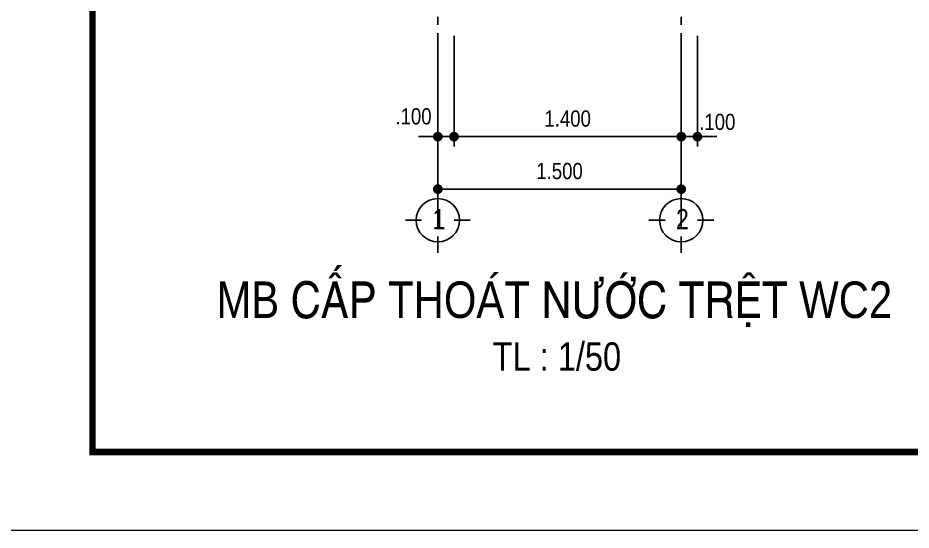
# Model space of a CAD drawing. Header units: millimetres. Extents: x -341 to 79, y 65 to 137.
# Drawn here: x -214.34 to -203.33, y 107.61 to 113.92 of the extents above; entities that cross this region are included whole.
import ezdxf

# ---------------------------------------------------------------- set-up
doc = ezdxf.new("R2010")
doc.units = ezdxf.units.MM
doc.header["$LTSCALE"] = 0.3
doc.header["$MEASUREMENT"] = 0
doc.linetypes.add('CENTER', pattern=[2, 1.25, -0.25, 0.25, -0.25])
doc.layers.get('0').update_dxf_attribs({"linetype": 'CONTINUOUS', "lineweight": 13})
doc.layers.get('DEFPOINTS').update_dxf_attribs({"linetype": 'CONTINUOUS', "lineweight": 13})
for name, color, linetype in [('CHU', 3, 'CONTINUOUS'), ('HATCH', 8, 'CONTINUOUS'), ('LAYER 1', 1, 'CONTINUOUS'), ('LAYER1', 1, 'CONTINUOUS'), ('LAYER7', 7, 'CONTINUOUS')]:
    doc.layers.add(name, color=color, linetype=linetype)
doc.styles.add('HELVE-KT', font='VHELVCN.TTF')
doc.dimstyles.new('1-50', dxfattribs={"dimtxt": 0.2, "dimasz": 0.12, "dimexe": 0.12, "dimexo": 0.2, "dimgap": 0.12, "dimtad": 1, "dimdec": 3, "dimlfac": 0.5, "dimzin": 4, "dimdsep": 46, "dimtxsty": 'HELVE-KT', "dimblk1": 'DOT', "dimblk2": 'DOT', "dimsah": 1, "dimcen": -0.18, "dimadec": 3, "dimazin": 0, "dimtfac": 1, "dimtdec": 3, "dimtmove": 2, "dimatfit": 3, "dimldrblk": 'DOT', "dimfxl": 0, "dimtolj": 1, "dimtzin": 4, "dimarcsym": 0})

# ---------------------------------------------------------------- blocks, each defined once
blk = doc.blocks.new('_DOT')
at = {"color": 0, "linetype": 'ByBlock'}
blk.add_line((-0.5, 0), (-1, 0), dxfattribs=at)
at = {"color": 0, "linetype": 'ByBlock', "const_width": 0.5}
blk.add_lwpolyline([(-0.25, 0, 1), (0.25, 0, 1)], format="xyb", close=True, dxfattribs=at)
blk = doc.blocks.new('*D49')
at = {"layer": 'DEFPOINTS', "color": 0, "lineweight": -2, "ltscale": 5}
for p in [(-209.1595397607274, 112.4603594958691), (-206.1595397607274, 112.4603594958691), (-206.1595397607274, 111.8132465237661)]:
    blk.add_point(p, dxfattribs=at)
at = {"layer": 'LAYER 1', "color": 0, "lineweight": -2, "ltscale": 5}
for p, q in [((-209.1595397607274, 112.2603594958691), (-209.1595397607274, 111.693246523766)), ((-206.1595397607274, 112.2603594958691), (-206.1595397607274, 111.693246523766)), ((-209.0395397607274, 111.8132465237661), (-206.2795397607274, 111.8132465237661))]:
    blk.add_line(p, q, dxfattribs=at)
at = {"layer": 'LAYER 1', "color": 0, "lineweight": -2, "ltscale": 5, "xscale": 0.12, "yscale": 0.12, "zscale": 0.12, "rotation": 180}
blk.add_blockref('_DOT', (-209.1595397607274, 111.8132465237661), dxfattribs=at)
at = {"layer": 'LAYER 1', "color": 0, "lineweight": -2, "ltscale": 5, "xscale": 0.12, "yscale": 0.12, "zscale": 0.12}
blk.add_blockref('_DOT', (-206.1595397607274, 111.8132465237661), dxfattribs=at)
at = {"layer": 'LAYER 1', "color": 0, "ltscale": 5, "insert": (-207.6595397607274, 112.0353798570994), "char_height": 0.2, "attachment_point": 5, "style": 'HELVE-KT'}
blk.add_mtext('\\A1;1.500', dxfattribs=at)
blk = doc.blocks.new('*D52')
at = {"layer": 'DEFPOINTS', "color": 0, "lineweight": -2, "ltscale": 5}
for p in [(-209.1595397607274, 113.9015722852575), (-208.959539760774, 113.9015722852575), (-208.959539760774, 112.4603594958691)]:
    blk.add_point(p, dxfattribs=at)
at = {"layer": 'LAYER 1', "color": 0, "lineweight": -2, "ltscale": 5}
for p, q in [((-209.1595397607274, 113.7015722852575), (-209.1595397607274, 112.3403594958691)), ((-208.959539760774, 113.7015722852575), (-208.959539760774, 112.3403594958691)), ((-209.2795397607274, 112.4603594958691), (-209.3995397607274, 112.4603594958691)), ((-209.1595397607274, 112.4603594958691), (-208.959539760774, 112.4603594958691)), ((-208.839539760774, 112.4603594958691), (-208.719539760774, 112.4603594958691))]:
    blk.add_line(p, q, dxfattribs=at)
at = {"layer": 'LAYER 1', "color": 0, "lineweight": -2, "ltscale": 5, "xscale": 0.12, "yscale": 0.12, "zscale": 0.12}
blk.add_blockref('_DOT', (-209.1595397607274, 112.4603594958691), dxfattribs=at)
at = {"layer": 'LAYER 1', "color": 0, "lineweight": -2, "ltscale": 5, "xscale": 0.12, "yscale": 0.12, "zscale": 0.12, "rotation": 180}
blk.add_blockref('_DOT', (-208.959539760774, 112.4603594958691), dxfattribs=at)
at = {"layer": 'LAYER 1', "color": 0, "ltscale": 5, "insert": (-209.459352219605, 112.7097595800089), "char_height": 0.2, "attachment_point": 5, "style": 'HELVE-KT'}
blk.add_mtext('\\A1;.100', dxfattribs=at)
blk = doc.blocks.new('*D53')
at = {"layer": 'DEFPOINTS', "color": 0, "lineweight": -2, "ltscale": 5}
for p in [(-208.959539760774, 113.9015722852575), (-206.1595397607274, 113.9015722852575), (-206.1595397607274, 112.4603594958691)]:
    blk.add_point(p, dxfattribs=at)
at = {"layer": 'LAYER 1', "color": 0, "lineweight": -2, "ltscale": 5}
for p, q in [((-208.959539760774, 113.7015722852575), (-208.959539760774, 112.3403594958691)), ((-206.1595397607274, 113.7015722852575), (-206.1595397607274, 112.3403594958691)), ((-208.839539760774, 112.4603594958691), (-206.2795397607274, 112.4603594958691))]:
    blk.add_line(p, q, dxfattribs=at)
at = {"layer": 'LAYER 1', "color": 0, "lineweight": -2, "ltscale": 5, "xscale": 0.12, "yscale": 0.12, "zscale": 0.12, "rotation": 180}
blk.add_blockref('_DOT', (-208.959539760774, 112.4603594958691), dxfattribs=at)
at = {"layer": 'LAYER 1', "color": 0, "lineweight": -2, "ltscale": 5, "xscale": 0.12, "yscale": 0.12, "zscale": 0.12}
blk.add_blockref('_DOT', (-206.1595397607274, 112.4603594958691), dxfattribs=at)
at = {"layer": 'LAYER 1', "color": 0, "ltscale": 5, "insert": (-207.5595397607507, 112.6824928292024), "char_height": 0.2, "attachment_point": 5, "style": 'HELVE-KT'}
blk.add_mtext('\\A1;1.400', dxfattribs=at)
blk = doc.blocks.new('*D54')
at = {"layer": 'DEFPOINTS', "color": 0, "lineweight": -2, "ltscale": 5}
for p in [(-206.1595397607274, 113.9015722852575), (-205.959539760774, 113.9015722852575), (-205.959539760774, 112.4603594958691)]:
    blk.add_point(p, dxfattribs=at)
at = {"layer": 'LAYER 1', "color": 0, "lineweight": -2, "ltscale": 5}
for p, q in [((-206.1595397607274, 113.7015722852575), (-206.1595397607274, 112.3403594958691)), ((-205.959539760774, 113.7015722852575), (-205.959539760774, 112.3403594958691)), ((-206.2795397607274, 112.4603594958691), (-206.3995397607274, 112.4603594958691)), ((-206.1595397607274, 112.4603594958691), (-205.959539760774, 112.4603594958691)), ((-205.839539760774, 112.4603594958691), (-205.719539760774, 112.4603594958691))]:
    blk.add_line(p, q, dxfattribs=at)
at = {"layer": 'LAYER 1', "color": 0, "lineweight": -2, "ltscale": 5, "xscale": 0.12, "yscale": 0.12, "zscale": 0.12}
blk.add_blockref('_DOT', (-206.1595397607274, 112.4603594958691), dxfattribs=at)
at = {"layer": 'LAYER 1', "color": 0, "lineweight": -2, "ltscale": 5, "xscale": 0.12, "yscale": 0.12, "zscale": 0.12, "rotation": 180}
blk.add_blockref('_DOT', (-205.959539760774, 112.4603594958691), dxfattribs=at)
at = {"layer": 'LAYER 1', "color": 0, "ltscale": 5, "insert": (-205.7152951940337, 112.6415648061458), "char_height": 0.2, "attachment_point": 5, "style": 'HELVE-KT'}
blk.add_mtext('\\A1;.100', dxfattribs=at)

msp = doc.modelspace()

# ---------------------------------------------------------------- linework, layer by layer
at = {"layer": 'CHU'}
for points in [[(-209.1595397607274, 111.8132465235332), (-209.1595397607274, 111.6132465235798)], [(-206.1595397607274, 111.8132465236496), (-206.1595397607274, 111.6132465236962)], [(-209.359539760739, 111.4299131902309), (-209.5595397607216, 111.4299131902309)], [(-208.9595397607303, 111.4299131902309), (-208.7595397607332, 111.4299131902309)], [(-206.359539760739, 111.4299131903473), (-206.5595397607216, 111.4299131903473)], [(-205.9595397607303, 111.4299131903473), (-205.7595397607332, 111.4299131903473)], [(-209.1595397607274, 111.2299131902775), (-209.1595397607274, 111.0299131902077)], [(-206.1595397607274, 111.2299131903939), (-206.1595397607274, 111.0299131903241)]]:
    msp.add_lwpolyline(points, dxfattribs=at)
for centre in [(-209.1595397607274, 111.4299131902309), (-206.1595397607274, 111.4299131903473)]:
    msp.add_circle(centre, 0.2666666666666667, dxfattribs=at)
at = {"layer": 'DEFPOINTS', "linetype": 'Continuous', "ltscale": 0.08}
msp.add_lwpolyline([(-215.2157092974019, 107.6100541906637), (-173.2157092974019, 107.6100541906637), (-173.2157092974019, 137.3100541906753), (-215.2157092974019, 137.3100541906753)], close=True, dxfattribs=at)
at = {"layer": 'HATCH', "linetype": 'CENTER'}
for points in [[(-209.1595397607274, 111.3374850612974), (-209.1595397607274, 124.8967936196506)], [(-206.1595397607274, 111.3374850612974), (-206.1595397607274, 124.8967936196506)]]:
    msp.add_lwpolyline(points, dxfattribs=at)
at = {"layer": 'LAYER7', "linetype": 'Continuous', "const_width": 0.08}
msp.add_lwpolyline([(-174.2157092974019, 136.3475073742304), (-213.415709297399, 136.3475073742304), (-213.415709297399, 108.5726010071668), (-174.2157092974019, 108.5726010071668)], close=True, dxfattribs=at)

# ---------------------------------------------------------------- texts
at = {"layer": 'LAYER 1', "linetype": 'Continuous', "ltscale": 0.4, "insert": (-207.7240763740359, 110.6751598088096), "char_height": 0.2, "width": 10.54172554224323, "attachment_point": 2, "style": 'HELVE-KT'}
msp.add_mtext('{\\H2.25x;MB CAÁP THOAÙT NÖÔÙC TREÄT WC2} \\P {\\H1.75x;TL : 1/50}', dxfattribs=at)
at = {"layer": 'LAYER1', "linetype": 'Continuous', "ltscale": 0.05, "char_height": 0.25, "width": 13.09733333333333, "attachment_point": 1, "style": 'HELVE-KT'}
for s, insert in [('1', (-209.2247163824326, 111.5684561928876)), ('2', (-206.2247163824326, 111.568456193004))]:
    msp.add_mtext(s, dxfattribs=dict(at, insert=insert))

# ---------------------------------------------------------------- dimensions: what is measured, and where the dimension line sits
at = {"layer": 'LAYER 1', "ltscale": 5}
for base, p1, p2, picture, middle in [((-208.959539760774, 112.4603594958691), (-209.1595397607274, 113.9015722852575), (-208.959539760774, 113.9015722852575), '*D52', (-209.459352219605, 112.7097595800089)), ((-205.959539760774, 112.4603594958691), (-206.1595397607274, 113.9015722852575), (-205.959539760774, 113.9015722852575), '*D54', (-205.7152951940337, 112.6415648061458))]:
    dim = msp.add_linear_dim(base=base, p1=p1, p2=p2, dimstyle='1-50', dxfattribs=at)
    dim.commit()
    dim.dimension.update_dxf_attribs({"geometry": picture, "text_midpoint": middle, "dimtype": 160})
dim = msp.add_linear_dim(base=(-206.1595397607274, 112.4603594958691), p1=(-208.959539760774, 113.9015722852575), p2=(-206.1595397607274, 113.9015722852575), dimstyle='1-50', dxfattribs=at)
dim.commit()
dim.dimension.update_dxf_attribs({"geometry": '*D53', "text_midpoint": (-207.5595397607507, 112.6824928292024)})
dim = msp.add_linear_dim(base=(-206.1595397607274, 111.8132465237661), p1=(-209.1595397607274, 112.4603594958691), p2=(-206.1595397607274, 112.4603594958691), angle=180, dimstyle='1-50', dxfattribs=at)
dim.commit()
dim.dimension.update_dxf_attribs({"geometry": '*D49', "text_midpoint": (-207.6595397607274, 112.0353798570994)})

doc.saveas('drawing.dxf')
